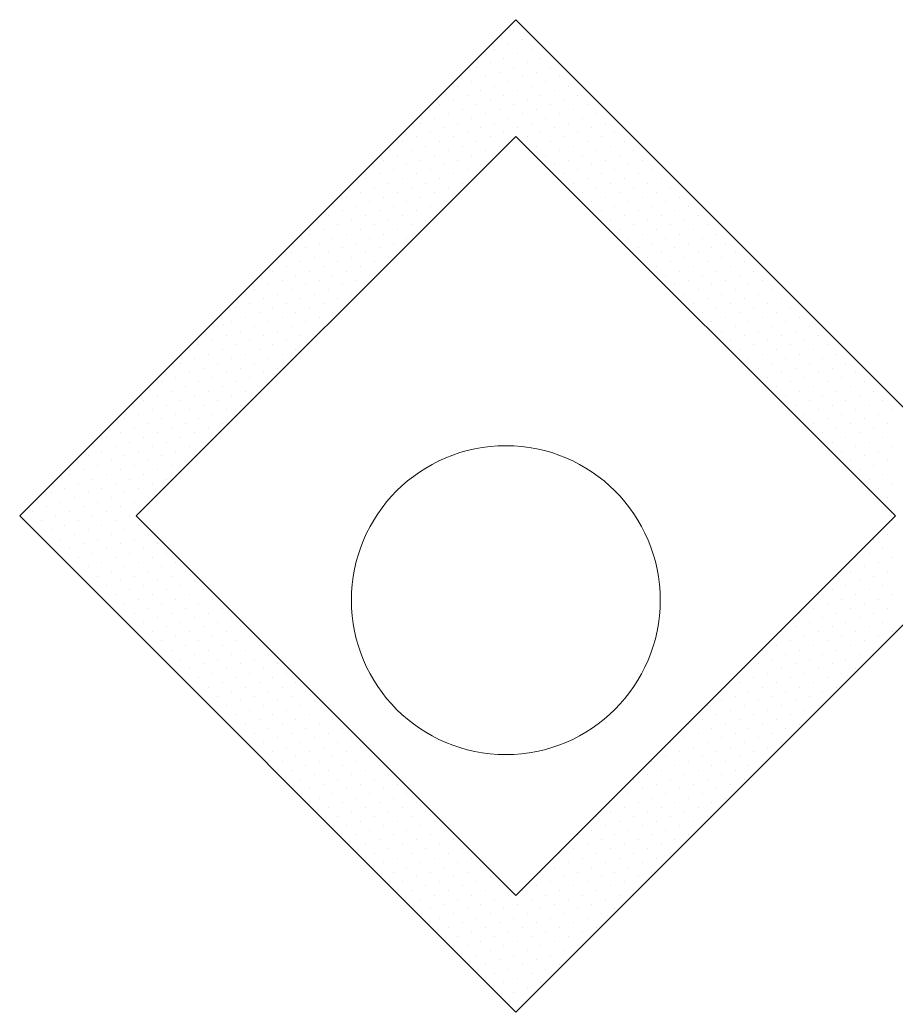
# Model space of a CAD drawing. Header units: centimetres. Extents: x -13202 to -12452, y 4339 to 5301.
# Drawn here: x -13025.46 to -13006.31, y 4642.59 to 4664.27 of the extents above; entities that cross this region are included whole.
import ezdxf

# ---------------------------------------------------------------- set-up
doc = ezdxf.new("R2010")
doc.units = ezdxf.units.CM
doc.layers.add('Objetos', color=34, linetype='Continuous', lineweight=13)

# ---------------------------------------------------------------- blocks, each defined once
blk = doc.blocks.new('mesa_centro_sala')
at = {"layer": 'Objetos'}
for p, q in [((-0.16209, -0.07557), (-0.27052, -0.18399)), ((-0.05367, -0.18399), (-0.16209, -0.07557)), ((-0.16209, -0.10102), (-0.24506, -0.18399)), ((-0.18532, -0.10174), (-0.18532, -0.10174)), ((-0.17724, -0.10174), (-0.17724, -0.10174)), ((-0.16916, -0.10174), (-0.16916, -0.10174)), ((-0.07912, -0.18399), (-0.16209, -0.10102)), ((-0.16108, -0.10174), (-0.16108, -0.10174)), ((-0.15299, -0.10174), (-0.15299, -0.10174)), ((-0.14491, -0.10174), (-0.14491, -0.10174)), ((-0.13683, -0.10174), (-0.13683, -0.10174)), ((-0.18734, -0.10376), (-0.18734, -0.10376)), ((-0.18229, -0.10275), (-0.18229, -0.10275)), ((-0.17926, -0.10376), (-0.17926, -0.10376)), ((-0.17421, -0.10275), (-0.17421, -0.10275)), ((-0.17118, -0.10376), (-0.17118, -0.10376)), ((-0.16613, -0.10275), (-0.16613, -0.10275)), ((-0.15804, -0.10275), (-0.15804, -0.10275)), ((-0.15501, -0.10376), (-0.15501, -0.10376)), ((-0.14996, -0.10275), (-0.14996, -0.10275)), ((-0.14693, -0.10376), (-0.14693, -0.10376)), ((-0.14188, -0.10275), (-0.14188, -0.10275)), ((-0.13885, -0.10376), (-0.13885, -0.10376)), ((-0.18936, -0.10578), (-0.18936, -0.10578)), ((-0.18431, -0.10477), (-0.18431, -0.10477)), ((-0.18128, -0.10578), (-0.18128, -0.10578)), ((-0.17623, -0.10477), (-0.17623, -0.10477)), ((-0.1732, -0.10578), (-0.1732, -0.10578)), ((-0.16815, -0.10477), (-0.16815, -0.10477)), ((-0.15703, -0.10578), (-0.15703, -0.10578)), ((-0.15198, -0.10477), (-0.15198, -0.10477)), ((-0.14895, -0.10578), (-0.14895, -0.10578)), ((-0.1439, -0.10477), (-0.1439, -0.10477)), ((-0.14087, -0.10578), (-0.14087, -0.10578)), ((-0.13582, -0.10477), (-0.13582, -0.10477)), ((-0.13279, -0.10578), (-0.13279, -0.10578)), ((-0.19138, -0.1078), (-0.19138, -0.1078)), ((-0.18633, -0.10679), (-0.18633, -0.10679)), ((-0.1833, -0.1078), (-0.1833, -0.1078)), ((-0.17825, -0.10679), (-0.17825, -0.10679)), ((-0.17522, -0.1078), (-0.17522, -0.1078)), ((-0.17017, -0.10679), (-0.17017, -0.10679)), ((-0.154, -0.10679), (-0.154, -0.10679)), ((-0.15097, -0.1078), (-0.15097, -0.1078)), ((-0.14592, -0.10679), (-0.14592, -0.10679)), ((-0.14289, -0.1078), (-0.14289, -0.1078)), ((-0.13784, -0.10679), (-0.13784, -0.10679)), ((-0.13481, -0.1078), (-0.13481, -0.1078)), ((-0.1934, -0.10982), (-0.1934, -0.10982)), ((-0.18835, -0.10881), (-0.18835, -0.10881)), ((-0.18532, -0.10982), (-0.18532, -0.10982)), ((-0.18027, -0.10881), (-0.18027, -0.10881)), ((-0.17724, -0.10982), (-0.17724, -0.10982)), ((-0.17219, -0.10881), (-0.17219, -0.10881)), ((-0.15299, -0.10982), (-0.15299, -0.10982)), ((-0.14794, -0.10881), (-0.14794, -0.10881)), ((-0.14491, -0.10982), (-0.14491, -0.10982)), ((-0.13986, -0.10881), (-0.13986, -0.10881)), ((-0.13683, -0.10982), (-0.13683, -0.10982)), ((-0.13178, -0.10881), (-0.13178, -0.10881)), ((-0.12875, -0.10982), (-0.12875, -0.10982)), ((-0.19543, -0.11184), (-0.19543, -0.11184)), ((-0.19037, -0.11083), (-0.19037, -0.11083)), ((-0.18734, -0.11184), (-0.18734, -0.11184)), ((-0.18229, -0.11083), (-0.18229, -0.11083)), ((-0.17926, -0.11184), (-0.17926, -0.11184)), ((-0.17421, -0.11083), (-0.17421, -0.11083)), ((-0.14996, -0.11083), (-0.14996, -0.11083)), ((-0.14693, -0.11184), (-0.14693, -0.11184)), ((-0.14188, -0.11083), (-0.14188, -0.11083)), ((-0.13885, -0.11184), (-0.13885, -0.11184)), ((-0.1338, -0.11083), (-0.1338, -0.11083)), ((-0.13077, -0.11184), (-0.13077, -0.11184)), ((-0.19745, -0.11386), (-0.19745, -0.11386)), ((-0.19441, -0.11487), (-0.19441, -0.11487)), ((-0.19239, -0.11285), (-0.19239, -0.11285)), ((-0.18936, -0.11386), (-0.18936, -0.11386)), ((-0.18633, -0.11487), (-0.18633, -0.11487)), ((-0.18431, -0.11285), (-0.18431, -0.11285)), ((-0.18128, -0.11386), (-0.18128, -0.11386)), ((-0.17825, -0.11487), (-0.17825, -0.11487)), ((-0.17623, -0.11285), (-0.17623, -0.11285)), ((-0.14895, -0.11386), (-0.14895, -0.11386)), ((-0.14592, -0.11487), (-0.14592, -0.11487)), ((-0.1439, -0.11285), (-0.1439, -0.11285)), ((-0.14087, -0.11386), (-0.14087, -0.11386)), ((-0.13784, -0.11487), (-0.13784, -0.11487)), ((-0.13582, -0.11285), (-0.13582, -0.11285)), ((-0.13279, -0.11386), (-0.13279, -0.11386)), ((-0.12976, -0.11487), (-0.12976, -0.11487)), ((-0.12774, -0.11285), (-0.12774, -0.11285)), ((-0.12471, -0.11386), (-0.12471, -0.11386)), ((-0.19947, -0.11588), (-0.19947, -0.11588)), ((-0.19644, -0.11689), (-0.19644, -0.11689)), ((-0.19138, -0.11588), (-0.19138, -0.11588)), ((-0.18835, -0.11689), (-0.18835, -0.11689)), ((-0.1833, -0.11588), (-0.1833, -0.11588)), ((-0.18027, -0.11689), (-0.18027, -0.11689)), ((-0.14289, -0.11588), (-0.14289, -0.11588)), ((-0.13986, -0.11689), (-0.13986, -0.11689)), ((-0.13481, -0.11588), (-0.13481, -0.11588)), ((-0.13178, -0.11689), (-0.13178, -0.11689)), ((-0.12673, -0.11588), (-0.12673, -0.11588)), ((-0.1237, -0.11689), (-0.1237, -0.11689)), ((-0.20149, -0.1179), (-0.20149, -0.1179)), ((-0.19846, -0.11891), (-0.19846, -0.11891)), ((-0.1934, -0.1179), (-0.1934, -0.1179)), ((-0.19037, -0.11891), (-0.19037, -0.11891)), ((-0.18532, -0.1179), (-0.18532, -0.1179)), ((-0.18229, -0.11891), (-0.18229, -0.11891)), ((-0.14491, -0.1179), (-0.14491, -0.1179)), ((-0.14188, -0.11891), (-0.14188, -0.11891)), ((-0.13683, -0.1179), (-0.13683, -0.1179)), ((-0.1338, -0.11891), (-0.1338, -0.11891)), ((-0.12875, -0.1179), (-0.12875, -0.1179)), ((-0.12572, -0.11891), (-0.12572, -0.11891)), ((-0.12066, -0.1179), (-0.12066, -0.1179)), ((-0.20351, -0.11992), (-0.20351, -0.11992)), ((-0.20048, -0.12093), (-0.20048, -0.12093)), ((-0.19543, -0.11992), (-0.19543, -0.11992)), ((-0.19239, -0.12093), (-0.19239, -0.12093)), ((-0.18734, -0.11992), (-0.18734, -0.11992)), ((-0.18431, -0.12093), (-0.18431, -0.12093)), ((-0.13885, -0.11992), (-0.13885, -0.11992)), ((-0.13582, -0.12093), (-0.13582, -0.12093)), ((-0.13077, -0.11992), (-0.13077, -0.11992)), ((-0.12774, -0.12093), (-0.12774, -0.12093)), ((-0.12269, -0.11992), (-0.12269, -0.11992)), ((-0.11965, -0.12093), (-0.11965, -0.12093)), ((-0.20553, -0.12194), (-0.20553, -0.12194)), ((-0.2025, -0.12295), (-0.2025, -0.12295)), ((-0.19745, -0.12194), (-0.19745, -0.12194)), ((-0.19441, -0.12295), (-0.19441, -0.12295)), ((-0.18936, -0.12194), (-0.18936, -0.12194)), ((-0.18633, -0.12295), (-0.18633, -0.12295)), ((-0.14087, -0.12194), (-0.14087, -0.12194)), ((-0.13784, -0.12295), (-0.13784, -0.12295)), ((-0.13279, -0.12194), (-0.13279, -0.12194)), ((-0.12976, -0.12295), (-0.12976, -0.12295)), ((-0.12471, -0.12194), (-0.12471, -0.12194)), ((-0.12167, -0.12295), (-0.12167, -0.12295)), ((-0.11662, -0.12194), (-0.11662, -0.12194)), ((-0.20755, -0.12396), (-0.20755, -0.12396)), ((-0.20452, -0.12497), (-0.20452, -0.12497)), ((-0.19947, -0.12396), (-0.19947, -0.12396)), ((-0.19644, -0.12497), (-0.19644, -0.12497)), ((-0.19138, -0.12396), (-0.19138, -0.12396)), ((-0.18835, -0.12497), (-0.18835, -0.12497)), ((-0.13481, -0.12396), (-0.13481, -0.12396)), ((-0.13178, -0.12497), (-0.13178, -0.12497)), ((-0.12673, -0.12396), (-0.12673, -0.12396)), ((-0.1237, -0.12497), (-0.1237, -0.12497)), ((-0.11864, -0.12396), (-0.11864, -0.12396)), ((-0.11561, -0.12497), (-0.11561, -0.12497)), ((-0.20957, -0.12598), (-0.20957, -0.12598)), ((-0.20654, -0.12699), (-0.20654, -0.12699)), ((-0.20149, -0.12598), (-0.20149, -0.12598)), ((-0.19846, -0.12699), (-0.19846, -0.12699)), ((-0.1934, -0.12598), (-0.1934, -0.12598)), ((-0.19037, -0.12699), (-0.19037, -0.12699)), ((-0.13683, -0.12598), (-0.13683, -0.12598)), ((-0.1338, -0.12699), (-0.1338, -0.12699)), ((-0.12875, -0.12598), (-0.12875, -0.12598)), ((-0.12572, -0.12699), (-0.12572, -0.12699)), ((-0.12066, -0.12598), (-0.12066, -0.12598)), ((-0.11763, -0.12699), (-0.11763, -0.12699)), ((-0.11258, -0.12598), (-0.11258, -0.12598)), ((-0.21361, -0.13002), (-0.21361, -0.13002)), ((-0.21159, -0.128), (-0.21159, -0.128)), ((-0.20856, -0.12901), (-0.20856, -0.12901)), ((-0.20553, -0.13002), (-0.20553, -0.13002)), ((-0.20351, -0.128), (-0.20351, -0.128)), ((-0.20048, -0.12901), (-0.20048, -0.12901)), ((-0.19745, -0.13002), (-0.19745, -0.13002)), ((-0.19543, -0.128), (-0.19543, -0.128)), ((-0.19239, -0.12901), (-0.19239, -0.12901)), ((-0.13279, -0.13002), (-0.13279, -0.13002)), ((-0.13077, -0.128), (-0.13077, -0.128)), ((-0.12774, -0.12901), (-0.12774, -0.12901)), ((-0.12471, -0.13002), (-0.12471, -0.13002)), ((-0.12269, -0.128), (-0.12269, -0.128)), ((-0.11965, -0.12901), (-0.11965, -0.12901)), ((-0.11662, -0.13002), (-0.11662, -0.13002)), ((-0.1146, -0.128), (-0.1146, -0.128)), ((-0.11157, -0.12901), (-0.11157, -0.12901)), ((-0.10854, -0.13002), (-0.10854, -0.13002)), ((-0.21563, -0.13204), (-0.21563, -0.13204)), ((-0.21058, -0.13103), (-0.21058, -0.13103)), ((-0.20755, -0.13204), (-0.20755, -0.13204)), ((-0.2025, -0.13103), (-0.2025, -0.13103)), ((-0.19947, -0.13204), (-0.19947, -0.13204)), ((-0.19441, -0.13103), (-0.19441, -0.13103)), ((-0.12976, -0.13103), (-0.12976, -0.13103)), ((-0.12673, -0.13204), (-0.12673, -0.13204)), ((-0.12167, -0.13103), (-0.12167, -0.13103)), ((-0.11864, -0.13204), (-0.11864, -0.13204)), ((-0.11359, -0.13103), (-0.11359, -0.13103)), ((-0.11056, -0.13204), (-0.11056, -0.13204)), ((-0.21765, -0.13406), (-0.21765, -0.13406)), ((-0.2126, -0.13305), (-0.2126, -0.13305)), ((-0.20957, -0.13406), (-0.20957, -0.13406)), ((-0.20452, -0.13305), (-0.20452, -0.13305)), ((-0.20149, -0.13406), (-0.20149, -0.13406)), ((-0.19644, -0.13305), (-0.19644, -0.13305)), ((-0.12875, -0.13406), (-0.12875, -0.13406)), ((-0.1237, -0.13305), (-0.1237, -0.13305)), ((-0.12066, -0.13406), (-0.12066, -0.13406)), ((-0.11561, -0.13305), (-0.11561, -0.13305)), ((-0.11258, -0.13406), (-0.11258, -0.13406)), ((-0.10753, -0.13305), (-0.10753, -0.13305)), ((-0.1045, -0.13406), (-0.1045, -0.13406)), ((-0.21967, -0.13608), (-0.21967, -0.13608)), ((-0.21462, -0.13507), (-0.21462, -0.13507)), ((-0.21159, -0.13608), (-0.21159, -0.13608)), ((-0.20654, -0.13507), (-0.20654, -0.13507)), ((-0.20351, -0.13608), (-0.20351, -0.13608)), ((-0.19846, -0.13507), (-0.19846, -0.13507)), ((-0.12572, -0.13507), (-0.12572, -0.13507)), ((-0.12269, -0.13608), (-0.12269, -0.13608)), ((-0.11763, -0.13507), (-0.11763, -0.13507)), ((-0.1146, -0.13608), (-0.1146, -0.13608)), ((-0.10955, -0.13507), (-0.10955, -0.13507)), ((-0.10652, -0.13608), (-0.10652, -0.13608)), ((-0.22169, -0.13811), (-0.22169, -0.13811)), ((-0.21664, -0.1371), (-0.21664, -0.1371)), ((-0.21361, -0.13811), (-0.21361, -0.13811)), ((-0.20856, -0.1371), (-0.20856, -0.1371)), ((-0.20553, -0.13811), (-0.20553, -0.13811)), ((-0.20048, -0.1371), (-0.20048, -0.1371)), ((-0.12471, -0.13811), (-0.12471, -0.13811)), ((-0.11965, -0.1371), (-0.11965, -0.1371)), ((-0.11662, -0.13811), (-0.11662, -0.13811)), ((-0.11157, -0.1371), (-0.11157, -0.1371)), ((-0.10854, -0.13811), (-0.10854, -0.13811)), ((-0.10349, -0.1371), (-0.10349, -0.1371)), ((-0.10046, -0.13811), (-0.10046, -0.13811)), ((-0.22371, -0.14013), (-0.22371, -0.14013)), ((-0.21866, -0.13912), (-0.21866, -0.13912)), ((-0.21563, -0.14013), (-0.21563, -0.14013)), ((-0.21058, -0.13912), (-0.21058, -0.13912)), ((-0.20755, -0.14013), (-0.20755, -0.14013)), ((-0.2025, -0.13912), (-0.2025, -0.13912)), ((-0.12167, -0.13912), (-0.12167, -0.13912)), ((-0.11864, -0.14013), (-0.11864, -0.14013)), ((-0.11359, -0.13912), (-0.11359, -0.13912)), ((-0.11056, -0.14013), (-0.11056, -0.14013)), ((-0.10551, -0.13912), (-0.10551, -0.13912)), ((-0.10248, -0.14013), (-0.10248, -0.14013)), ((-0.22573, -0.14215), (-0.22573, -0.14215)), ((-0.22068, -0.14114), (-0.22068, -0.14114)), ((-0.21765, -0.14215), (-0.21765, -0.14215)), ((-0.2126, -0.14114), (-0.2126, -0.14114)), ((-0.20957, -0.14215), (-0.20957, -0.14215)), ((-0.20452, -0.14114), (-0.20452, -0.14114)), ((-0.12066, -0.14215), (-0.12066, -0.14215)), ((-0.11561, -0.14114), (-0.11561, -0.14114)), ((-0.11258, -0.14215), (-0.11258, -0.14215)), ((-0.10753, -0.14114), (-0.10753, -0.14114)), ((-0.1045, -0.14215), (-0.1045, -0.14215)), ((-0.09945, -0.14114), (-0.09945, -0.14114)), ((-0.09642, -0.14215), (-0.09642, -0.14215)), ((-0.22775, -0.14417), (-0.22775, -0.14417)), ((-0.22472, -0.14518), (-0.22472, -0.14518)), ((-0.2227, -0.14316), (-0.2227, -0.14316)), ((-0.21967, -0.14417), (-0.21967, -0.14417)), ((-0.21664, -0.14518), (-0.21664, -0.14518)), ((-0.21462, -0.14316), (-0.21462, -0.14316)), ((-0.21159, -0.14417), (-0.21159, -0.14417)), ((-0.20856, -0.14518), (-0.20856, -0.14518)), ((-0.20654, -0.14316), (-0.20654, -0.14316)), ((-0.11763, -0.14316), (-0.11763, -0.14316)), ((-0.1146, -0.14417), (-0.1146, -0.14417)), ((-0.11157, -0.14518), (-0.11157, -0.14518)), ((-0.10955, -0.14316), (-0.10955, -0.14316)), ((-0.10652, -0.14417), (-0.10652, -0.14417)), ((-0.10349, -0.14518), (-0.10349, -0.14518)), ((-0.10147, -0.14316), (-0.10147, -0.14316)), ((-0.09844, -0.14417), (-0.09844, -0.14417)), ((-0.09541, -0.14518), (-0.09541, -0.14518)), ((-0.22977, -0.14619), (-0.22977, -0.14619)), ((-0.22674, -0.1472), (-0.22674, -0.1472)), ((-0.22169, -0.14619), (-0.22169, -0.14619)), ((-0.21866, -0.1472), (-0.21866, -0.1472)), ((-0.21361, -0.14619), (-0.21361, -0.14619)), ((-0.21058, -0.1472), (-0.21058, -0.1472)), ((-0.11662, -0.14619), (-0.11662, -0.14619)), ((-0.11359, -0.1472), (-0.11359, -0.1472)), ((-0.10854, -0.14619), (-0.10854, -0.14619)), ((-0.10551, -0.1472), (-0.10551, -0.1472)), ((-0.10046, -0.14619), (-0.10046, -0.14619)), ((-0.09743, -0.1472), (-0.09743, -0.1472)), ((-0.09238, -0.14619), (-0.09238, -0.14619)), ((-0.2318, -0.14821), (-0.2318, -0.14821)), ((-0.22876, -0.14922), (-0.22876, -0.14922)), ((-0.22371, -0.14821), (-0.22371, -0.14821)), ((-0.22068, -0.14922), (-0.22068, -0.14922)), ((-0.21563, -0.14821), (-0.21563, -0.14821)), ((-0.2126, -0.14922), (-0.2126, -0.14922)), ((-0.11056, -0.14821), (-0.11056, -0.14821)), ((-0.10753, -0.14922), (-0.10753, -0.14922)), ((-0.10248, -0.14821), (-0.10248, -0.14821)), ((-0.09945, -0.14922), (-0.09945, -0.14922)), ((-0.0944, -0.14821), (-0.0944, -0.14821)), ((-0.09137, -0.14922), (-0.09137, -0.14922)), ((-0.23382, -0.15023), (-0.23382, -0.15023)), ((-0.23078, -0.15124), (-0.23078, -0.15124)), ((-0.22573, -0.15023), (-0.22573, -0.15023)), ((-0.2227, -0.15124), (-0.2227, -0.15124)), ((-0.21765, -0.15023), (-0.21765, -0.15023)), ((-0.21462, -0.15124), (-0.21462, -0.15124)), ((-0.11258, -0.15023), (-0.11258, -0.15023)), ((-0.10955, -0.15124), (-0.10955, -0.15124)), ((-0.1045, -0.15023), (-0.1045, -0.15023)), ((-0.10147, -0.15124), (-0.10147, -0.15124)), ((-0.09642, -0.15023), (-0.09642, -0.15023)), ((-0.09339, -0.15124), (-0.09339, -0.15124)), ((-0.08834, -0.15023), (-0.08834, -0.15023)), ((-0.23584, -0.15225), (-0.23584, -0.15225)), ((-0.23281, -0.15326), (-0.23281, -0.15326)), ((-0.22775, -0.15225), (-0.22775, -0.15225)), ((-0.22472, -0.15326), (-0.22472, -0.15326)), ((-0.21967, -0.15225), (-0.21967, -0.15225)), ((-0.21664, -0.15326), (-0.21664, -0.15326)), ((-0.10652, -0.15225), (-0.10652, -0.15225)), ((-0.10349, -0.15326), (-0.10349, -0.15326)), ((-0.09844, -0.15225), (-0.09844, -0.15225)), ((-0.09541, -0.15326), (-0.09541, -0.15326)), ((-0.09036, -0.15225), (-0.09036, -0.15225)), ((-0.08733, -0.15326), (-0.08733, -0.15326)), ((-0.23786, -0.15427), (-0.23786, -0.15427)), ((-0.23483, -0.15528), (-0.23483, -0.15528)), ((-0.22977, -0.15427), (-0.22977, -0.15427)), ((-0.22674, -0.15528), (-0.22674, -0.15528)), ((-0.22169, -0.15427), (-0.22169, -0.15427)), ((-0.21866, -0.15528), (-0.21866, -0.15528)), ((-0.10854, -0.15427), (-0.10854, -0.15427)), ((-0.10551, -0.15528), (-0.10551, -0.15528)), ((-0.10046, -0.15427), (-0.10046, -0.15427)), ((-0.09743, -0.15528), (-0.09743, -0.15528)), ((-0.09238, -0.15427), (-0.09238, -0.15427)), ((-0.08935, -0.15528), (-0.08935, -0.15528)), ((-0.08429, -0.15427), (-0.08429, -0.15427)), ((-0.23988, -0.15629), (-0.23988, -0.15629)), ((-0.23685, -0.1573), (-0.23685, -0.1573)), ((-0.2318, -0.15629), (-0.2318, -0.15629)), ((-0.22876, -0.1573), (-0.22876, -0.1573)), ((-0.22371, -0.15629), (-0.22371, -0.15629)), ((-0.22068, -0.1573), (-0.22068, -0.1573)), ((-0.10248, -0.15629), (-0.10248, -0.15629)), ((-0.09945, -0.1573), (-0.09945, -0.1573)), ((-0.0944, -0.15629), (-0.0944, -0.15629)), ((-0.09137, -0.1573), (-0.09137, -0.1573)), ((-0.08632, -0.15629), (-0.08632, -0.15629)), ((-0.08328, -0.1573), (-0.08328, -0.1573)), ((-0.24392, -0.16033), (-0.24392, -0.16033)), ((-0.2419, -0.15831), (-0.2419, -0.15831)), ((-0.23887, -0.15932), (-0.23887, -0.15932)), ((-0.23584, -0.16033), (-0.23584, -0.16033)), ((-0.23382, -0.15831), (-0.23382, -0.15831)), ((-0.23078, -0.15932), (-0.23078, -0.15932)), ((-0.22775, -0.16033), (-0.22775, -0.16033)), ((-0.22573, -0.15831), (-0.22573, -0.15831)), ((-0.2227, -0.15932), (-0.2227, -0.15932)), ((-0.1045, -0.15831), (-0.1045, -0.15831)), ((-0.10147, -0.15932), (-0.10147, -0.15932)), ((-0.09844, -0.16033), (-0.09844, -0.16033)), ((-0.09642, -0.15831), (-0.09642, -0.15831)), ((-0.09339, -0.15932), (-0.09339, -0.15932)), ((-0.09036, -0.16033), (-0.09036, -0.16033)), ((-0.08834, -0.15831), (-0.08834, -0.15831)), ((-0.0853, -0.15932), (-0.0853, -0.15932)), ((-0.08227, -0.16033), (-0.08227, -0.16033)), ((-0.08025, -0.15831), (-0.08025, -0.15831)), ((-0.24594, -0.16235), (-0.24594, -0.16235)), ((-0.24089, -0.16134), (-0.24089, -0.16134)), ((-0.23786, -0.16235), (-0.23786, -0.16235)), ((-0.23281, -0.16134), (-0.23281, -0.16134)), ((-0.22977, -0.16235), (-0.22977, -0.16235)), ((-0.22472, -0.16134), (-0.22472, -0.16134)), ((-0.10046, -0.16235), (-0.10046, -0.16235)), ((-0.09541, -0.16134), (-0.09541, -0.16134)), ((-0.09238, -0.16235), (-0.09238, -0.16235)), ((-0.08733, -0.16134), (-0.08733, -0.16134)), ((-0.08429, -0.16235), (-0.08429, -0.16235)), ((-0.07924, -0.16134), (-0.07924, -0.16134)), ((-0.07621, -0.16235), (-0.07621, -0.16235)), ((-0.24796, -0.16437), (-0.24796, -0.16437)), ((-0.24291, -0.16336), (-0.24291, -0.16336)), ((-0.23988, -0.16437), (-0.23988, -0.16437)), ((-0.23483, -0.16336), (-0.23483, -0.16336)), ((-0.2318, -0.16437), (-0.2318, -0.16437)), ((-0.22674, -0.16336), (-0.22674, -0.16336)), ((-0.09743, -0.16336), (-0.09743, -0.16336)), ((-0.0944, -0.16437), (-0.0944, -0.16437)), ((-0.08935, -0.16336), (-0.08935, -0.16336)), ((-0.08632, -0.16437), (-0.08632, -0.16437)), ((-0.08126, -0.16336), (-0.08126, -0.16336)), ((-0.07823, -0.16437), (-0.07823, -0.16437)), ((-0.24998, -0.16639), (-0.24998, -0.16639)), ((-0.24493, -0.16538), (-0.24493, -0.16538)), ((-0.2419, -0.16639), (-0.2419, -0.16639)), ((-0.23685, -0.16538), (-0.23685, -0.16538)), ((-0.23382, -0.16639), (-0.23382, -0.16639)), ((-0.22876, -0.16538), (-0.22876, -0.16538)), ((-0.09642, -0.16639), (-0.09642, -0.16639)), ((-0.09137, -0.16538), (-0.09137, -0.16538)), ((-0.08834, -0.16639), (-0.08834, -0.16639)), ((-0.08328, -0.16538), (-0.08328, -0.16538)), ((-0.08025, -0.16639), (-0.08025, -0.16639)), ((-0.0752, -0.16538), (-0.0752, -0.16538)), ((-0.07217, -0.16639), (-0.07217, -0.16639)), ((-0.252, -0.16841), (-0.252, -0.16841)), ((-0.24695, -0.1674), (-0.24695, -0.1674)), ((-0.24392, -0.16841), (-0.24392, -0.16841)), ((-0.23887, -0.1674), (-0.23887, -0.1674)), ((-0.23584, -0.16841), (-0.23584, -0.16841)), ((-0.23078, -0.1674), (-0.23078, -0.1674)), ((-0.09339, -0.1674), (-0.09339, -0.1674)), ((-0.09036, -0.16841), (-0.09036, -0.16841)), ((-0.0853, -0.1674), (-0.0853, -0.1674)), ((-0.08227, -0.16841), (-0.08227, -0.16841)), ((-0.07722, -0.1674), (-0.07722, -0.1674)), ((-0.07419, -0.16841), (-0.07419, -0.16841)), ((-0.25402, -0.17043), (-0.25402, -0.17043)), ((-0.24897, -0.16942), (-0.24897, -0.16942)), ((-0.24594, -0.17043), (-0.24594, -0.17043)), ((-0.24089, -0.16942), (-0.24089, -0.16942)), ((-0.23786, -0.17043), (-0.23786, -0.17043)), ((-0.23281, -0.16942), (-0.23281, -0.16942)), ((-0.09238, -0.17043), (-0.09238, -0.17043)), ((-0.08733, -0.16942), (-0.08733, -0.16942)), ((-0.08429, -0.17043), (-0.08429, -0.17043)), ((-0.07924, -0.16942), (-0.07924, -0.16942)), ((-0.07621, -0.17043), (-0.07621, -0.17043)), ((-0.07116, -0.16942), (-0.07116, -0.16942)), ((-0.06813, -0.17043), (-0.06813, -0.17043)), ((-0.25604, -0.17245), (-0.25604, -0.17245)), ((-0.25301, -0.17347), (-0.25301, -0.17347)), ((-0.25099, -0.17144), (-0.25099, -0.17144)), ((-0.24796, -0.17245), (-0.24796, -0.17245)), ((-0.24493, -0.17347), (-0.24493, -0.17347)), ((-0.24291, -0.17144), (-0.24291, -0.17144)), ((-0.23988, -0.17245), (-0.23988, -0.17245)), ((-0.23685, -0.17347), (-0.23685, -0.17347)), ((-0.23483, -0.17144), (-0.23483, -0.17144)), ((-0.08935, -0.17144), (-0.08935, -0.17144)), ((-0.08632, -0.17245), (-0.08632, -0.17245)), ((-0.08328, -0.17347), (-0.08328, -0.17347)), ((-0.08126, -0.17144), (-0.08126, -0.17144)), ((-0.07823, -0.17245), (-0.07823, -0.17245)), ((-0.0752, -0.17347), (-0.0752, -0.17347)), ((-0.07318, -0.17144), (-0.07318, -0.17144)), ((-0.07015, -0.17245), (-0.07015, -0.17245)), ((-0.06712, -0.17347), (-0.06712, -0.17347)), ((-0.25806, -0.17448), (-0.25806, -0.17448)), ((-0.25503, -0.17549), (-0.25503, -0.17549)), ((-0.24998, -0.17448), (-0.24998, -0.17448)), ((-0.24695, -0.17549), (-0.24695, -0.17549)), ((-0.2419, -0.17448), (-0.2419, -0.17448)), ((-0.23887, -0.17549), (-0.23887, -0.17549)), ((-0.08834, -0.17448), (-0.08834, -0.17448)), ((-0.0853, -0.17549), (-0.0853, -0.17549)), ((-0.08025, -0.17448), (-0.08025, -0.17448)), ((-0.07722, -0.17549), (-0.07722, -0.17549)), ((-0.07217, -0.17448), (-0.07217, -0.17448)), ((-0.06914, -0.17549), (-0.06914, -0.17549)), ((-0.06409, -0.17448), (-0.06409, -0.17448)), ((-0.26008, -0.1765), (-0.26008, -0.1765)), ((-0.25705, -0.17751), (-0.25705, -0.17751)), ((-0.252, -0.1765), (-0.252, -0.1765)), ((-0.24897, -0.17751), (-0.24897, -0.17751)), ((-0.24392, -0.1765), (-0.24392, -0.1765)), ((-0.24089, -0.17751), (-0.24089, -0.17751)), ((-0.08227, -0.1765), (-0.08227, -0.1765)), ((-0.07924, -0.17751), (-0.07924, -0.17751)), ((-0.07419, -0.1765), (-0.07419, -0.1765)), ((-0.07116, -0.17751), (-0.07116, -0.17751)), ((-0.06611, -0.1765), (-0.06611, -0.1765)), ((-0.06308, -0.17751), (-0.06308, -0.17751)), ((-0.2621, -0.17852), (-0.2621, -0.17852)), ((-0.25907, -0.17953), (-0.25907, -0.17953)), ((-0.25402, -0.17852), (-0.25402, -0.17852)), ((-0.25099, -0.17953), (-0.25099, -0.17953)), ((-0.24594, -0.17852), (-0.24594, -0.17852)), ((-0.24291, -0.17953), (-0.24291, -0.17953)), ((-0.08429, -0.17852), (-0.08429, -0.17852)), ((-0.08126, -0.17953), (-0.08126, -0.17953)), ((-0.07621, -0.17852), (-0.07621, -0.17852)), ((-0.07318, -0.17953), (-0.07318, -0.17953)), ((-0.06813, -0.17852), (-0.06813, -0.17852)), ((-0.0651, -0.17953), (-0.0651, -0.17953)), ((-0.06005, -0.17852), (-0.06005, -0.17852)), ((-0.26412, -0.18054), (-0.26412, -0.18054)), ((-0.26109, -0.18155), (-0.26109, -0.18155)), ((-0.25604, -0.18054), (-0.25604, -0.18054)), ((-0.25301, -0.18155), (-0.25301, -0.18155)), ((-0.24796, -0.18054), (-0.24796, -0.18054)), ((-0.24493, -0.18155), (-0.24493, -0.18155)), ((-0.07823, -0.18054), (-0.07823, -0.18054)), ((-0.0752, -0.18155), (-0.0752, -0.18155)), ((-0.07015, -0.18054), (-0.07015, -0.18054)), ((-0.06712, -0.18155), (-0.06712, -0.18155)), ((-0.06207, -0.18054), (-0.06207, -0.18054)), ((-0.05904, -0.18155), (-0.05904, -0.18155)), ((-0.27052, -0.18399), (-0.16209, -0.29242)), ((-0.26614, -0.18256), (-0.26614, -0.18256)), ((-0.26311, -0.18357), (-0.26311, -0.18357)), ((-0.25806, -0.18256), (-0.25806, -0.18256)), ((-0.25503, -0.18357), (-0.25503, -0.18357)), ((-0.24998, -0.18256), (-0.24998, -0.18256)), ((-0.24695, -0.18357), (-0.24695, -0.18357)), ((-0.24506, -0.18399), (-0.16209, -0.26697)), ((-0.16209, -0.29242), (-0.05367, -0.18399)), ((-0.16209, -0.26697), (-0.07912, -0.18399)), ((-0.08025, -0.18256), (-0.08025, -0.18256)), ((-0.07722, -0.18357), (-0.07722, -0.18357)), ((-0.07217, -0.18256), (-0.07217, -0.18256)), ((-0.06914, -0.18357), (-0.06914, -0.18357)), ((-0.06409, -0.18256), (-0.06409, -0.18256)), ((-0.06106, -0.18357), (-0.06106, -0.18357)), ((-0.05601, -0.18256), (-0.05601, -0.18256)), ((-0.26817, -0.18458), (-0.26817, -0.18458)), ((-0.26513, -0.18559), (-0.26513, -0.18559)), ((-0.26008, -0.18458), (-0.26008, -0.18458)), ((-0.25705, -0.18559), (-0.25705, -0.18559)), ((-0.252, -0.18458), (-0.252, -0.18458)), ((-0.24897, -0.18559), (-0.24897, -0.18559)), ((-0.07924, -0.18559), (-0.07924, -0.18559)), ((-0.07419, -0.18458), (-0.07419, -0.18458)), ((-0.07116, -0.18559), (-0.07116, -0.18559)), ((-0.06611, -0.18458), (-0.06611, -0.18458)), ((-0.06308, -0.18559), (-0.06308, -0.18559)), ((-0.05803, -0.18458), (-0.05803, -0.18458)), ((-0.26412, -0.18862), (-0.26412, -0.18862)), ((-0.2621, -0.1866), (-0.2621, -0.1866)), ((-0.25907, -0.18761), (-0.25907, -0.18761)), ((-0.25604, -0.18862), (-0.25604, -0.18862)), ((-0.25402, -0.1866), (-0.25402, -0.1866)), ((-0.25099, -0.18761), (-0.25099, -0.18761)), ((-0.24796, -0.18862), (-0.24796, -0.18862)), ((-0.24594, -0.1866), (-0.24594, -0.1866)), ((-0.24291, -0.18761), (-0.24291, -0.18761)), ((-0.08126, -0.18761), (-0.08126, -0.18761)), ((-0.07823, -0.18862), (-0.07823, -0.18862)), ((-0.07621, -0.1866), (-0.07621, -0.1866)), ((-0.07318, -0.18761), (-0.07318, -0.18761)), ((-0.07015, -0.18862), (-0.07015, -0.18862)), ((-0.06813, -0.1866), (-0.06813, -0.1866)), ((-0.0651, -0.18761), (-0.0651, -0.18761)), ((-0.06207, -0.18862), (-0.06207, -0.18862)), ((-0.06005, -0.1866), (-0.06005, -0.1866)), ((-0.26109, -0.18963), (-0.26109, -0.18963)), ((-0.25806, -0.19064), (-0.25806, -0.19064)), ((-0.25301, -0.18963), (-0.25301, -0.18963)), ((-0.24998, -0.19064), (-0.24998, -0.19064)), ((-0.24493, -0.18963), (-0.24493, -0.18963)), ((-0.2419, -0.19064), (-0.2419, -0.19064)), ((-0.08328, -0.18963), (-0.08328, -0.18963)), ((-0.08025, -0.19064), (-0.08025, -0.19064)), ((-0.0752, -0.18963), (-0.0752, -0.18963)), ((-0.07217, -0.19064), (-0.07217, -0.19064)), ((-0.06712, -0.18963), (-0.06712, -0.18963)), ((-0.06409, -0.19064), (-0.06409, -0.19064)), ((-0.26008, -0.19266), (-0.26008, -0.19266)), ((-0.25503, -0.19165), (-0.25503, -0.19165)), ((-0.252, -0.19266), (-0.252, -0.19266)), ((-0.24695, -0.19165), (-0.24695, -0.19165)), ((-0.24392, -0.19266), (-0.24392, -0.19266)), ((-0.23887, -0.19165), (-0.23887, -0.19165)), ((-0.0853, -0.19165), (-0.0853, -0.19165)), ((-0.08227, -0.19266), (-0.08227, -0.19266)), ((-0.07722, -0.19165), (-0.07722, -0.19165)), ((-0.07419, -0.19266), (-0.07419, -0.19266)), ((-0.06914, -0.19165), (-0.06914, -0.19165)), ((-0.06611, -0.19266), (-0.06611, -0.19266)), ((-0.25705, -0.19367), (-0.25705, -0.19367)), ((-0.25402, -0.19468), (-0.25402, -0.19468)), ((-0.24897, -0.19367), (-0.24897, -0.19367)), ((-0.24594, -0.19468), (-0.24594, -0.19468)), ((-0.24089, -0.19367), (-0.24089, -0.19367)), ((-0.23786, -0.19468), (-0.23786, -0.19468)), ((-0.08733, -0.19367), (-0.08733, -0.19367)), ((-0.08429, -0.19468), (-0.08429, -0.19468)), ((-0.07924, -0.19367), (-0.07924, -0.19367)), ((-0.07621, -0.19468), (-0.07621, -0.19468)), ((-0.07116, -0.19367), (-0.07116, -0.19367)), ((-0.06813, -0.19468), (-0.06813, -0.19468)), ((-0.25604, -0.1967), (-0.25604, -0.1967)), ((-0.25099, -0.19569), (-0.25099, -0.19569)), ((-0.24796, -0.1967), (-0.24796, -0.1967)), ((-0.24291, -0.19569), (-0.24291, -0.19569)), ((-0.23988, -0.1967), (-0.23988, -0.1967)), ((-0.23483, -0.19569), (-0.23483, -0.19569)), ((-0.08935, -0.19569), (-0.08935, -0.19569)), ((-0.08632, -0.1967), (-0.08632, -0.1967)), ((-0.08126, -0.19569), (-0.08126, -0.19569)), ((-0.07823, -0.1967), (-0.07823, -0.1967)), ((-0.07318, -0.19569), (-0.07318, -0.19569)), ((-0.07015, -0.1967), (-0.07015, -0.1967)), ((-0.25301, -0.19771), (-0.25301, -0.19771)), ((-0.24998, -0.19872), (-0.24998, -0.19872)), ((-0.24493, -0.19771), (-0.24493, -0.19771)), ((-0.2419, -0.19872), (-0.2419, -0.19872)), ((-0.23685, -0.19771), (-0.23685, -0.19771)), ((-0.23382, -0.19872), (-0.23382, -0.19872)), ((-0.09137, -0.19771), (-0.09137, -0.19771)), ((-0.08834, -0.19872), (-0.08834, -0.19872)), ((-0.08328, -0.19771), (-0.08328, -0.19771)), ((-0.08025, -0.19872), (-0.08025, -0.19872)), ((-0.0752, -0.19771), (-0.0752, -0.19771)), ((-0.07217, -0.19872), (-0.07217, -0.19872)), ((-0.252, -0.20074), (-0.252, -0.20074)), ((-0.24695, -0.19973), (-0.24695, -0.19973)), ((-0.24392, -0.20074), (-0.24392, -0.20074)), ((-0.23887, -0.19973), (-0.23887, -0.19973)), ((-0.23584, -0.20074), (-0.23584, -0.20074)), ((-0.23078, -0.19973), (-0.23078, -0.19973)), ((-0.09339, -0.19973), (-0.09339, -0.19973)), ((-0.09036, -0.20074), (-0.09036, -0.20074)), ((-0.0853, -0.19973), (-0.0853, -0.19973)), ((-0.08227, -0.20074), (-0.08227, -0.20074)), ((-0.07722, -0.19973), (-0.07722, -0.19973)), ((-0.07419, -0.20074), (-0.07419, -0.20074)), ((-0.24897, -0.20175), (-0.24897, -0.20175)), ((-0.24594, -0.20276), (-0.24594, -0.20276)), ((-0.24291, -0.20377), (-0.24291, -0.20377)), ((-0.24089, -0.20175), (-0.24089, -0.20175)), ((-0.23786, -0.20276), (-0.23786, -0.20276)), ((-0.23483, -0.20377), (-0.23483, -0.20377)), ((-0.23281, -0.20175), (-0.23281, -0.20175)), ((-0.22977, -0.20276), (-0.22977, -0.20276)), ((-0.22674, -0.20377), (-0.22674, -0.20377)), ((-0.09743, -0.20377), (-0.09743, -0.20377)), ((-0.09541, -0.20175), (-0.09541, -0.20175)), ((-0.09238, -0.20276), (-0.09238, -0.20276)), ((-0.08935, -0.20377), (-0.08935, -0.20377)), ((-0.08733, -0.20175), (-0.08733, -0.20175)), ((-0.08429, -0.20276), (-0.08429, -0.20276)), ((-0.08126, -0.20377), (-0.08126, -0.20377)), ((-0.07924, -0.20175), (-0.07924, -0.20175)), ((-0.07621, -0.20276), (-0.07621, -0.20276)), ((-0.24796, -0.20478), (-0.24796, -0.20478)), ((-0.24493, -0.20579), (-0.24493, -0.20579)), ((-0.23988, -0.20478), (-0.23988, -0.20478)), ((-0.23685, -0.20579), (-0.23685, -0.20579)), ((-0.2318, -0.20478), (-0.2318, -0.20478)), ((-0.22876, -0.20579), (-0.22876, -0.20579)), ((-0.09945, -0.20579), (-0.09945, -0.20579)), ((-0.0944, -0.20478), (-0.0944, -0.20478)), ((-0.09137, -0.20579), (-0.09137, -0.20579)), ((-0.08632, -0.20478), (-0.08632, -0.20478)), ((-0.08328, -0.20579), (-0.08328, -0.20579)), ((-0.07823, -0.20478), (-0.07823, -0.20478)), ((-0.2419, -0.2068), (-0.2419, -0.2068)), ((-0.23887, -0.20781), (-0.23887, -0.20781)), ((-0.23382, -0.2068), (-0.23382, -0.2068)), ((-0.23078, -0.20781), (-0.23078, -0.20781)), ((-0.22573, -0.2068), (-0.22573, -0.2068)), ((-0.2227, -0.20781), (-0.2227, -0.20781)), ((-0.10147, -0.20781), (-0.10147, -0.20781)), ((-0.09642, -0.2068), (-0.09642, -0.2068)), ((-0.09339, -0.20781), (-0.09339, -0.20781)), ((-0.08834, -0.2068), (-0.08834, -0.2068)), ((-0.0853, -0.20781), (-0.0853, -0.20781)), ((-0.08025, -0.2068), (-0.08025, -0.2068)), ((-0.24392, -0.20883), (-0.24392, -0.20883)), ((-0.24089, -0.20984), (-0.24089, -0.20984)), ((-0.23584, -0.20883), (-0.23584, -0.20883)), ((-0.23281, -0.20984), (-0.23281, -0.20984)), ((-0.22775, -0.20883), (-0.22775, -0.20883)), ((-0.22472, -0.20984), (-0.22472, -0.20984)), ((-0.10349, -0.20984), (-0.10349, -0.20984)), ((-0.09844, -0.20883), (-0.09844, -0.20883)), ((-0.09541, -0.20984), (-0.09541, -0.20984)), ((-0.09036, -0.20883), (-0.09036, -0.20883)), ((-0.08733, -0.20984), (-0.08733, -0.20984)), ((-0.08227, -0.20883), (-0.08227, -0.20883)), ((-0.23786, -0.21085), (-0.23786, -0.21085)), ((-0.23483, -0.21186), (-0.23483, -0.21186)), ((-0.22977, -0.21085), (-0.22977, -0.21085)), ((-0.22674, -0.21186), (-0.22674, -0.21186)), ((-0.22169, -0.21085), (-0.22169, -0.21085)), ((-0.21866, -0.21186), (-0.21866, -0.21186)), ((-0.10551, -0.21186), (-0.10551, -0.21186)), ((-0.10046, -0.21085), (-0.10046, -0.21085)), ((-0.09743, -0.21186), (-0.09743, -0.21186)), ((-0.09238, -0.21085), (-0.09238, -0.21085)), ((-0.08935, -0.21186), (-0.08935, -0.21186)), ((-0.08429, -0.21085), (-0.08429, -0.21085)), ((-0.23988, -0.21287), (-0.23988, -0.21287)), ((-0.23685, -0.21388), (-0.23685, -0.21388)), ((-0.2318, -0.21287), (-0.2318, -0.21287)), ((-0.22876, -0.21388), (-0.22876, -0.21388)), ((-0.22371, -0.21287), (-0.22371, -0.21287)), ((-0.22068, -0.21388), (-0.22068, -0.21388)), ((-0.10753, -0.21388), (-0.10753, -0.21388)), ((-0.10248, -0.21287), (-0.10248, -0.21287)), ((-0.09945, -0.21388), (-0.09945, -0.21388)), ((-0.0944, -0.21287), (-0.0944, -0.21287)), ((-0.09137, -0.21388), (-0.09137, -0.21388)), ((-0.08632, -0.21287), (-0.08632, -0.21287)), ((-0.23382, -0.21489), (-0.23382, -0.21489)), ((-0.23078, -0.2159), (-0.23078, -0.2159)), ((-0.22573, -0.21489), (-0.22573, -0.21489)), ((-0.2227, -0.2159), (-0.2227, -0.2159)), ((-0.21765, -0.21489), (-0.21765, -0.21489)), ((-0.21462, -0.2159), (-0.21462, -0.2159)), ((-0.10955, -0.2159), (-0.10955, -0.2159)), ((-0.1045, -0.21489), (-0.1045, -0.21489)), ((-0.10147, -0.2159), (-0.10147, -0.2159)), ((-0.09642, -0.21489), (-0.09642, -0.21489)), ((-0.09339, -0.2159), (-0.09339, -0.2159)), ((-0.08834, -0.21489), (-0.08834, -0.21489)), ((-0.23584, -0.21691), (-0.23584, -0.21691)), ((-0.23281, -0.21792), (-0.23281, -0.21792)), ((-0.22977, -0.21893), (-0.22977, -0.21893)), ((-0.22775, -0.21691), (-0.22775, -0.21691)), ((-0.22472, -0.21792), (-0.22472, -0.21792)), ((-0.22169, -0.21893), (-0.22169, -0.21893)), ((-0.21967, -0.21691), (-0.21967, -0.21691)), ((-0.21664, -0.21792), (-0.21664, -0.21792)), ((-0.21361, -0.21893), (-0.21361, -0.21893)), ((-0.11157, -0.21792), (-0.11157, -0.21792)), ((-0.10854, -0.21893), (-0.10854, -0.21893)), ((-0.10652, -0.21691), (-0.10652, -0.21691)), ((-0.10349, -0.21792), (-0.10349, -0.21792)), ((-0.10046, -0.21893), (-0.10046, -0.21893)), ((-0.09844, -0.21691), (-0.09844, -0.21691)), ((-0.09541, -0.21792), (-0.09541, -0.21792)), ((-0.09238, -0.21893), (-0.09238, -0.21893)), ((-0.09036, -0.21691), (-0.09036, -0.21691)), ((-0.2318, -0.22095), (-0.2318, -0.22095)), ((-0.22674, -0.21994), (-0.22674, -0.21994)), ((-0.22371, -0.22095), (-0.22371, -0.22095)), ((-0.21866, -0.21994), (-0.21866, -0.21994)), ((-0.21563, -0.22095), (-0.21563, -0.22095)), ((-0.21058, -0.21994), (-0.21058, -0.21994)), ((-0.11359, -0.21994), (-0.11359, -0.21994)), ((-0.11056, -0.22095), (-0.11056, -0.22095)), ((-0.10551, -0.21994), (-0.10551, -0.21994)), ((-0.10248, -0.22095), (-0.10248, -0.22095)), ((-0.09743, -0.21994), (-0.09743, -0.21994)), ((-0.0944, -0.22095), (-0.0944, -0.22095)), ((-0.22876, -0.22196), (-0.22876, -0.22196)), ((-0.22573, -0.22297), (-0.22573, -0.22297)), ((-0.22068, -0.22196), (-0.22068, -0.22196)), ((-0.21765, -0.22297), (-0.21765, -0.22297)), ((-0.2126, -0.22196), (-0.2126, -0.22196)), ((-0.20957, -0.22297), (-0.20957, -0.22297)), ((-0.11561, -0.22196), (-0.11561, -0.22196)), ((-0.11258, -0.22297), (-0.11258, -0.22297)), ((-0.10753, -0.22196), (-0.10753, -0.22196)), ((-0.1045, -0.22297), (-0.1045, -0.22297)), ((-0.09945, -0.22196), (-0.09945, -0.22196)), ((-0.09642, -0.22297), (-0.09642, -0.22297)), ((-0.22775, -0.22499), (-0.22775, -0.22499)), ((-0.2227, -0.22398), (-0.2227, -0.22398)), ((-0.21967, -0.22499), (-0.21967, -0.22499)), ((-0.21462, -0.22398), (-0.21462, -0.22398)), ((-0.21159, -0.22499), (-0.21159, -0.22499)), ((-0.20654, -0.22398), (-0.20654, -0.22398)), ((-0.11763, -0.22398), (-0.11763, -0.22398)), ((-0.1146, -0.22499), (-0.1146, -0.22499)), ((-0.10955, -0.22398), (-0.10955, -0.22398)), ((-0.10652, -0.22499), (-0.10652, -0.22499)), ((-0.10147, -0.22398), (-0.10147, -0.22398)), ((-0.09844, -0.22499), (-0.09844, -0.22499)), ((-0.22472, -0.226), (-0.22472, -0.226)), ((-0.22169, -0.22701), (-0.22169, -0.22701)), ((-0.21664, -0.226), (-0.21664, -0.226)), ((-0.21361, -0.22701), (-0.21361, -0.22701)), ((-0.20856, -0.226), (-0.20856, -0.226)), ((-0.20553, -0.22701), (-0.20553, -0.22701)), ((-0.11965, -0.226), (-0.11965, -0.226)), ((-0.11662, -0.22701), (-0.11662, -0.22701)), ((-0.11157, -0.226), (-0.11157, -0.226)), ((-0.10854, -0.22701), (-0.10854, -0.22701)), ((-0.10349, -0.226), (-0.10349, -0.226)), ((-0.10046, -0.22701), (-0.10046, -0.22701)), ((-0.22371, -0.22903), (-0.22371, -0.22903)), ((-0.21866, -0.22802), (-0.21866, -0.22802)), ((-0.21563, -0.22903), (-0.21563, -0.22903)), ((-0.21058, -0.22802), (-0.21058, -0.22802)), ((-0.20755, -0.22903), (-0.20755, -0.22903)), ((-0.2025, -0.22802), (-0.2025, -0.22802)), ((-0.12167, -0.22802), (-0.12167, -0.22802)), ((-0.11864, -0.22903), (-0.11864, -0.22903)), ((-0.11359, -0.22802), (-0.11359, -0.22802)), ((-0.11056, -0.22903), (-0.11056, -0.22903)), ((-0.10551, -0.22802), (-0.10551, -0.22802)), ((-0.10248, -0.22903), (-0.10248, -0.22903)), ((-0.22068, -0.23004), (-0.22068, -0.23004)), ((-0.21765, -0.23105), (-0.21765, -0.23105)), ((-0.2126, -0.23004), (-0.2126, -0.23004)), ((-0.20957, -0.23105), (-0.20957, -0.23105)), ((-0.20452, -0.23004), (-0.20452, -0.23004)), ((-0.20149, -0.23105), (-0.20149, -0.23105)), ((-0.1237, -0.23004), (-0.1237, -0.23004)), ((-0.12066, -0.23105), (-0.12066, -0.23105)), ((-0.11561, -0.23004), (-0.11561, -0.23004)), ((-0.11258, -0.23105), (-0.11258, -0.23105)), ((-0.10753, -0.23004), (-0.10753, -0.23004)), ((-0.1045, -0.23105), (-0.1045, -0.23105)), ((-0.21967, -0.23307), (-0.21967, -0.23307)), ((-0.21664, -0.23408), (-0.21664, -0.23408)), ((-0.21462, -0.23206), (-0.21462, -0.23206)), ((-0.21159, -0.23307), (-0.21159, -0.23307)), ((-0.20856, -0.23408), (-0.20856, -0.23408)), ((-0.20654, -0.23206), (-0.20654, -0.23206)), ((-0.20351, -0.23307), (-0.20351, -0.23307)), ((-0.20048, -0.23408), (-0.20048, -0.23408)), ((-0.19846, -0.23206), (-0.19846, -0.23206)), ((-0.12774, -0.23408), (-0.12774, -0.23408)), ((-0.12572, -0.23206), (-0.12572, -0.23206)), ((-0.12269, -0.23307), (-0.12269, -0.23307)), ((-0.11965, -0.23408), (-0.11965, -0.23408)), ((-0.11763, -0.23206), (-0.11763, -0.23206)), ((-0.1146, -0.23307), (-0.1146, -0.23307)), ((-0.11157, -0.23408), (-0.11157, -0.23408)), ((-0.10955, -0.23206), (-0.10955, -0.23206)), ((-0.10652, -0.23307), (-0.10652, -0.23307)), ((-0.21361, -0.23509), (-0.21361, -0.23509)), ((-0.21058, -0.2361), (-0.21058, -0.2361)), ((-0.20553, -0.23509), (-0.20553, -0.23509)), ((-0.2025, -0.2361), (-0.2025, -0.2361)), ((-0.19745, -0.23509), (-0.19745, -0.23509)), ((-0.19441, -0.2361), (-0.19441, -0.2361)), ((-0.12976, -0.2361), (-0.12976, -0.2361)), ((-0.12471, -0.23509), (-0.12471, -0.23509)), ((-0.12167, -0.2361), (-0.12167, -0.2361)), ((-0.11662, -0.23509), (-0.11662, -0.23509)), ((-0.11359, -0.2361), (-0.11359, -0.2361)), ((-0.10854, -0.23509), (-0.10854, -0.23509)), ((-0.21563, -0.23711), (-0.21563, -0.23711)), ((-0.2126, -0.23812), (-0.2126, -0.23812)), ((-0.20755, -0.23711), (-0.20755, -0.23711)), ((-0.20452, -0.23812), (-0.20452, -0.23812)), ((-0.19947, -0.23711), (-0.19947, -0.23711)), ((-0.19644, -0.23812), (-0.19644, -0.23812)), ((-0.13178, -0.23812), (-0.13178, -0.23812)), ((-0.12673, -0.23711), (-0.12673, -0.23711)), ((-0.1237, -0.23812), (-0.1237, -0.23812)), ((-0.11864, -0.23711), (-0.11864, -0.23711)), ((-0.11561, -0.23812), (-0.11561, -0.23812)), ((-0.11056, -0.23711), (-0.11056, -0.23711)), ((-0.20957, -0.23913), (-0.20957, -0.23913)), ((-0.20654, -0.24014), (-0.20654, -0.24014)), ((-0.20149, -0.23913), (-0.20149, -0.23913)), ((-0.19846, -0.24014), (-0.19846, -0.24014)), ((-0.1934, -0.23913), (-0.1934, -0.23913)), ((-0.19037, -0.24014), (-0.19037, -0.24014)), ((-0.1338, -0.24014), (-0.1338, -0.24014)), ((-0.12875, -0.23913), (-0.12875, -0.23913)), ((-0.12572, -0.24014), (-0.12572, -0.24014)), ((-0.12066, -0.23913), (-0.12066, -0.23913)), ((-0.11763, -0.24014), (-0.11763, -0.24014)), ((-0.11258, -0.23913), (-0.11258, -0.23913)), ((-0.21159, -0.24115), (-0.21159, -0.24115)), ((-0.20856, -0.24216), (-0.20856, -0.24216)), ((-0.20351, -0.24115), (-0.20351, -0.24115)), ((-0.20048, -0.24216), (-0.20048, -0.24216)), ((-0.19543, -0.24115), (-0.19543, -0.24115)), ((-0.19239, -0.24216), (-0.19239, -0.24216)), ((-0.13582, -0.24216), (-0.13582, -0.24216)), ((-0.13077, -0.24115), (-0.13077, -0.24115)), ((-0.12774, -0.24216), (-0.12774, -0.24216)), ((-0.12269, -0.24115), (-0.12269, -0.24115)), ((-0.11965, -0.24216), (-0.11965, -0.24216)), ((-0.1146, -0.24115), (-0.1146, -0.24115)), ((-0.20553, -0.24317), (-0.20553, -0.24317)), ((-0.2025, -0.24418), (-0.2025, -0.24418)), ((-0.19745, -0.24317), (-0.19745, -0.24317)), ((-0.19441, -0.24418), (-0.19441, -0.24418)), ((-0.18936, -0.24317), (-0.18936, -0.24317)), ((-0.18633, -0.24418), (-0.18633, -0.24418)), ((-0.13784, -0.24418), (-0.13784, -0.24418)), ((-0.13279, -0.24317), (-0.13279, -0.24317)), ((-0.12976, -0.24418), (-0.12976, -0.24418)), ((-0.12471, -0.24317), (-0.12471, -0.24317)), ((-0.12167, -0.24418), (-0.12167, -0.24418)), ((-0.11662, -0.24317), (-0.11662, -0.24317)), ((-0.20755, -0.2452), (-0.20755, -0.2452)), ((-0.20452, -0.24621), (-0.20452, -0.24621)), ((-0.19947, -0.2452), (-0.19947, -0.2452)), ((-0.19644, -0.24621), (-0.19644, -0.24621)), ((-0.19138, -0.2452), (-0.19138, -0.2452)), ((-0.18835, -0.24621), (-0.18835, -0.24621)), ((-0.13986, -0.24621), (-0.13986, -0.24621)), ((-0.13481, -0.2452), (-0.13481, -0.2452)), ((-0.13178, -0.24621), (-0.13178, -0.24621)), ((-0.12673, -0.2452), (-0.12673, -0.2452)), ((-0.1237, -0.24621), (-0.1237, -0.24621)), ((-0.11864, -0.2452), (-0.11864, -0.2452)), ((-0.20395, -0.2479), (-0.20395, -0.2479)), ((-0.20351, -0.24924), (-0.20351, -0.24924)), ((-0.20149, -0.24722), (-0.20149, -0.24722)), ((-0.19846, -0.24823), (-0.19846, -0.24823)), ((-0.19543, -0.24924), (-0.19543, -0.24924)), ((-0.1934, -0.24722), (-0.1934, -0.24722)), ((-0.19037, -0.24823), (-0.19037, -0.24823)), ((-0.18734, -0.24924), (-0.18734, -0.24924)), ((-0.18532, -0.24722), (-0.18532, -0.24722)), ((-0.18229, -0.24823), (-0.18229, -0.24823)), ((-0.14188, -0.24823), (-0.14188, -0.24823)), ((-0.13885, -0.24924), (-0.13885, -0.24924)), ((-0.13683, -0.24722), (-0.13683, -0.24722)), ((-0.1338, -0.24823), (-0.1338, -0.24823)), ((-0.13077, -0.24924), (-0.13077, -0.24924)), ((-0.12875, -0.24722), (-0.12875, -0.24722)), ((-0.12572, -0.24823), (-0.12572, -0.24823)), ((-0.12269, -0.24924), (-0.12269, -0.24924)), ((-0.12066, -0.24722), (-0.12066, -0.24722)), ((-0.20048, -0.25025), (-0.20048, -0.25025)), ((-0.19745, -0.25126), (-0.19745, -0.25126)), ((-0.19239, -0.25025), (-0.19239, -0.25025)), ((-0.18936, -0.25126), (-0.18936, -0.25126)), ((-0.18431, -0.25025), (-0.18431, -0.25025)), ((-0.18128, -0.25126), (-0.18128, -0.25126)), ((-0.1439, -0.25025), (-0.1439, -0.25025)), ((-0.14087, -0.25126), (-0.14087, -0.25126)), ((-0.13582, -0.25025), (-0.13582, -0.25025)), ((-0.13279, -0.25126), (-0.13279, -0.25126)), ((-0.12774, -0.25025), (-0.12774, -0.25025)), ((-0.12471, -0.25126), (-0.12471, -0.25126)), ((-0.19947, -0.25328), (-0.19947, -0.25328)), ((-0.19441, -0.25227), (-0.19441, -0.25227)), ((-0.19138, -0.25328), (-0.19138, -0.25328)), ((-0.18633, -0.25227), (-0.18633, -0.25227)), ((-0.1833, -0.25328), (-0.1833, -0.25328)), ((-0.17825, -0.25227), (-0.17825, -0.25227)), ((-0.14592, -0.25227), (-0.14592, -0.25227)), ((-0.14289, -0.25328), (-0.14289, -0.25328)), ((-0.13784, -0.25227), (-0.13784, -0.25227)), ((-0.13481, -0.25328), (-0.13481, -0.25328)), ((-0.12976, -0.25227), (-0.12976, -0.25227)), ((-0.12673, -0.25328), (-0.12673, -0.25328)), ((-0.19644, -0.25429), (-0.19644, -0.25429)), ((-0.1934, -0.2553), (-0.1934, -0.2553)), ((-0.18835, -0.25429), (-0.18835, -0.25429)), ((-0.18532, -0.2553), (-0.18532, -0.2553)), ((-0.18027, -0.25429), (-0.18027, -0.25429)), ((-0.17724, -0.2553), (-0.17724, -0.2553)), ((-0.14794, -0.25429), (-0.14794, -0.25429)), ((-0.14491, -0.2553), (-0.14491, -0.2553)), ((-0.13986, -0.25429), (-0.13986, -0.25429)), ((-0.13683, -0.2553), (-0.13683, -0.2553)), ((-0.13178, -0.25429), (-0.13178, -0.25429)), ((-0.12875, -0.2553), (-0.12875, -0.2553)), ((-0.19543, -0.25732), (-0.19543, -0.25732)), ((-0.19037, -0.25631), (-0.19037, -0.25631)), ((-0.18734, -0.25732), (-0.18734, -0.25732)), ((-0.18229, -0.25631), (-0.18229, -0.25631)), ((-0.17926, -0.25732), (-0.17926, -0.25732)), ((-0.17421, -0.25631), (-0.17421, -0.25631)), ((-0.14996, -0.25631), (-0.14996, -0.25631)), ((-0.14693, -0.25732), (-0.14693, -0.25732)), ((-0.14188, -0.25631), (-0.14188, -0.25631)), ((-0.13885, -0.25732), (-0.13885, -0.25732)), ((-0.1338, -0.25631), (-0.1338, -0.25631)), ((-0.13077, -0.25732), (-0.13077, -0.25732)), ((-0.19239, -0.25833), (-0.19239, -0.25833)), ((-0.18936, -0.25934), (-0.18936, -0.25934)), ((-0.18431, -0.25833), (-0.18431, -0.25833)), ((-0.18128, -0.25934), (-0.18128, -0.25934)), ((-0.17623, -0.25833), (-0.17623, -0.25833)), ((-0.1732, -0.25934), (-0.1732, -0.25934)), ((-0.15198, -0.25833), (-0.15198, -0.25833)), ((-0.14895, -0.25934), (-0.14895, -0.25934)), ((-0.1439, -0.25833), (-0.1439, -0.25833)), ((-0.14087, -0.25934), (-0.14087, -0.25934)), ((-0.13582, -0.25833), (-0.13582, -0.25833)), ((-0.13279, -0.25934), (-0.13279, -0.25934)), ((-0.19138, -0.26136), (-0.19138, -0.26136)), ((-0.18835, -0.26237), (-0.18835, -0.26237)), ((-0.18633, -0.26035), (-0.18633, -0.26035)), ((-0.1833, -0.26136), (-0.1833, -0.26136)), ((-0.18027, -0.26237), (-0.18027, -0.26237)), ((-0.17825, -0.26035), (-0.17825, -0.26035)), ((-0.17522, -0.26136), (-0.17522, -0.26136)), ((-0.17219, -0.26237), (-0.17219, -0.26237)), ((-0.17017, -0.26035), (-0.17017, -0.26035)), ((-0.15602, -0.26237), (-0.15602, -0.26237)), ((-0.154, -0.26035), (-0.154, -0.26035)), ((-0.15097, -0.26136), (-0.15097, -0.26136)), ((-0.14794, -0.26237), (-0.14794, -0.26237)), ((-0.14592, -0.26035), (-0.14592, -0.26035)), ((-0.14289, -0.26136), (-0.14289, -0.26136)), ((-0.13986, -0.26237), (-0.13986, -0.26237)), ((-0.13784, -0.26035), (-0.13784, -0.26035)), ((-0.13481, -0.26136), (-0.13481, -0.26136)), ((-0.18532, -0.26338), (-0.18532, -0.26338)), ((-0.18229, -0.26439), (-0.18229, -0.26439)), ((-0.17724, -0.26338), (-0.17724, -0.26338)), ((-0.17421, -0.26439), (-0.17421, -0.26439)), ((-0.16916, -0.26338), (-0.16916, -0.26338)), ((-0.16613, -0.26439), (-0.16613, -0.26439)), ((-0.15804, -0.26439), (-0.15804, -0.26439)), ((-0.15299, -0.26338), (-0.15299, -0.26338)), ((-0.14996, -0.26439), (-0.14996, -0.26439)), ((-0.14491, -0.26338), (-0.14491, -0.26338)), ((-0.14188, -0.26439), (-0.14188, -0.26439)), ((-0.13683, -0.26338), (-0.13683, -0.26338)), ((-0.18734, -0.2654), (-0.18734, -0.2654)), ((-0.18431, -0.26641), (-0.18431, -0.26641)), ((-0.17926, -0.2654), (-0.17926, -0.2654)), ((-0.17623, -0.26641), (-0.17623, -0.26641)), ((-0.17118, -0.2654), (-0.17118, -0.2654)), ((-0.16815, -0.26641), (-0.16815, -0.26641)), ((-0.16007, -0.26641), (-0.16007, -0.26641)), ((-0.15501, -0.2654), (-0.15501, -0.2654)), ((-0.15198, -0.26641), (-0.15198, -0.26641)), ((-0.14693, -0.2654), (-0.14693, -0.2654)), ((-0.1439, -0.26641), (-0.1439, -0.26641)), ((-0.13885, -0.2654), (-0.13885, -0.2654)), ((-0.18128, -0.26742), (-0.18128, -0.26742)), ((-0.17825, -0.26843), (-0.17825, -0.26843)), ((-0.1732, -0.26742), (-0.1732, -0.26742)), ((-0.17017, -0.26843), (-0.17017, -0.26843)), ((-0.16512, -0.26742), (-0.16512, -0.26742)), ((-0.16209, -0.26843), (-0.16209, -0.26843)), ((-0.15703, -0.26742), (-0.15703, -0.26742)), ((-0.154, -0.26843), (-0.154, -0.26843)), ((-0.14895, -0.26742), (-0.14895, -0.26742)), ((-0.14592, -0.26843), (-0.14592, -0.26843)), ((-0.14087, -0.26742), (-0.14087, -0.26742)), ((-0.1833, -0.26944), (-0.1833, -0.26944)), ((-0.18027, -0.27045), (-0.18027, -0.27045)), ((-0.17522, -0.26944), (-0.17522, -0.26944)), ((-0.17219, -0.27045), (-0.17219, -0.27045)), ((-0.16714, -0.26944), (-0.16714, -0.26944)), ((-0.16411, -0.27045), (-0.16411, -0.27045)), ((-0.15906, -0.26944), (-0.15906, -0.26944)), ((-0.15602, -0.27045), (-0.15602, -0.27045)), ((-0.15097, -0.26944), (-0.15097, -0.26944)), ((-0.14794, -0.27045), (-0.14794, -0.27045)), ((-0.14289, -0.26944), (-0.14289, -0.26944)), ((-0.17724, -0.27146), (-0.17724, -0.27146)), ((-0.17421, -0.27247), (-0.17421, -0.27247)), ((-0.16916, -0.27146), (-0.16916, -0.27146)), ((-0.16613, -0.27247), (-0.16613, -0.27247)), ((-0.16108, -0.27146), (-0.16108, -0.27146)), ((-0.15804, -0.27247), (-0.15804, -0.27247)), ((-0.15299, -0.27146), (-0.15299, -0.27146)), ((-0.14996, -0.27247), (-0.14996, -0.27247)), ((-0.14491, -0.27146), (-0.14491, -0.27146)), ((-0.17926, -0.27348), (-0.17926, -0.27348)), ((-0.17623, -0.27449), (-0.17623, -0.27449)), ((-0.17118, -0.27348), (-0.17118, -0.27348)), ((-0.16815, -0.27449), (-0.16815, -0.27449)), ((-0.1631, -0.27348), (-0.1631, -0.27348)), ((-0.16007, -0.27449), (-0.16007, -0.27449)), ((-0.15501, -0.27348), (-0.15501, -0.27348)), ((-0.15198, -0.27449), (-0.15198, -0.27449)), ((-0.14693, -0.27348), (-0.14693, -0.27348)), ((-0.17522, -0.27752), (-0.17522, -0.27752)), ((-0.1732, -0.2755), (-0.1732, -0.2755)), ((-0.17017, -0.27651), (-0.17017, -0.27651)), ((-0.16714, -0.27752), (-0.16714, -0.27752)), ((-0.16512, -0.2755), (-0.16512, -0.2755)), ((-0.16209, -0.27651), (-0.16209, -0.27651)), ((-0.15906, -0.27752), (-0.15906, -0.27752)), ((-0.15703, -0.2755), (-0.15703, -0.2755)), ((-0.154, -0.27651), (-0.154, -0.27651)), ((-0.15097, -0.27752), (-0.15097, -0.27752)), ((-0.14895, -0.2755), (-0.14895, -0.2755)), ((-0.17219, -0.27853), (-0.17219, -0.27853)), ((-0.16916, -0.27954), (-0.16916, -0.27954)), ((-0.16411, -0.27853), (-0.16411, -0.27853)), ((-0.16108, -0.27954), (-0.16108, -0.27954)), ((-0.15602, -0.27853), (-0.15602, -0.27853)), ((-0.15299, -0.27954), (-0.15299, -0.27954)), ((-0.17118, -0.28157), (-0.17118, -0.28157)), ((-0.16613, -0.28055), (-0.16613, -0.28055)), ((-0.1631, -0.28157), (-0.1631, -0.28157)), ((-0.15804, -0.28055), (-0.15804, -0.28055)), ((-0.15501, -0.28157), (-0.15501, -0.28157)), ((-0.16815, -0.28258), (-0.16815, -0.28258)), ((-0.16512, -0.28359), (-0.16512, -0.28359)), ((-0.16007, -0.28258), (-0.16007, -0.28258)), ((-0.15703, -0.28359), (-0.15703, -0.28359)), ((-0.16714, -0.28561), (-0.16714, -0.28561)), ((-0.16209, -0.2846), (-0.16209, -0.2846)), ((-0.15906, -0.28561), (-0.15906, -0.28561)), ((-0.16411, -0.28662), (-0.16411, -0.28662)), ((-0.16108, -0.28763), (-0.16108, -0.28763)), ((-0.1631, -0.28965), (-0.1631, -0.28965))]:
    blk.add_line(p, q, dxfattribs=at)
blk.add_circle((-0.1437, -0.1862), 0.03375, dxfattribs=at)

msp = doc.modelspace()

# ---------------------------------------------------------------- block references
at = {"xscale": 100, "yscale": 100, "zscale": 100, "rotation": 270}
msp.add_blockref('mesa_centro_sala', (-12996.219, 4637.22), dxfattribs=at)

doc.saveas('drawing.dxf')
